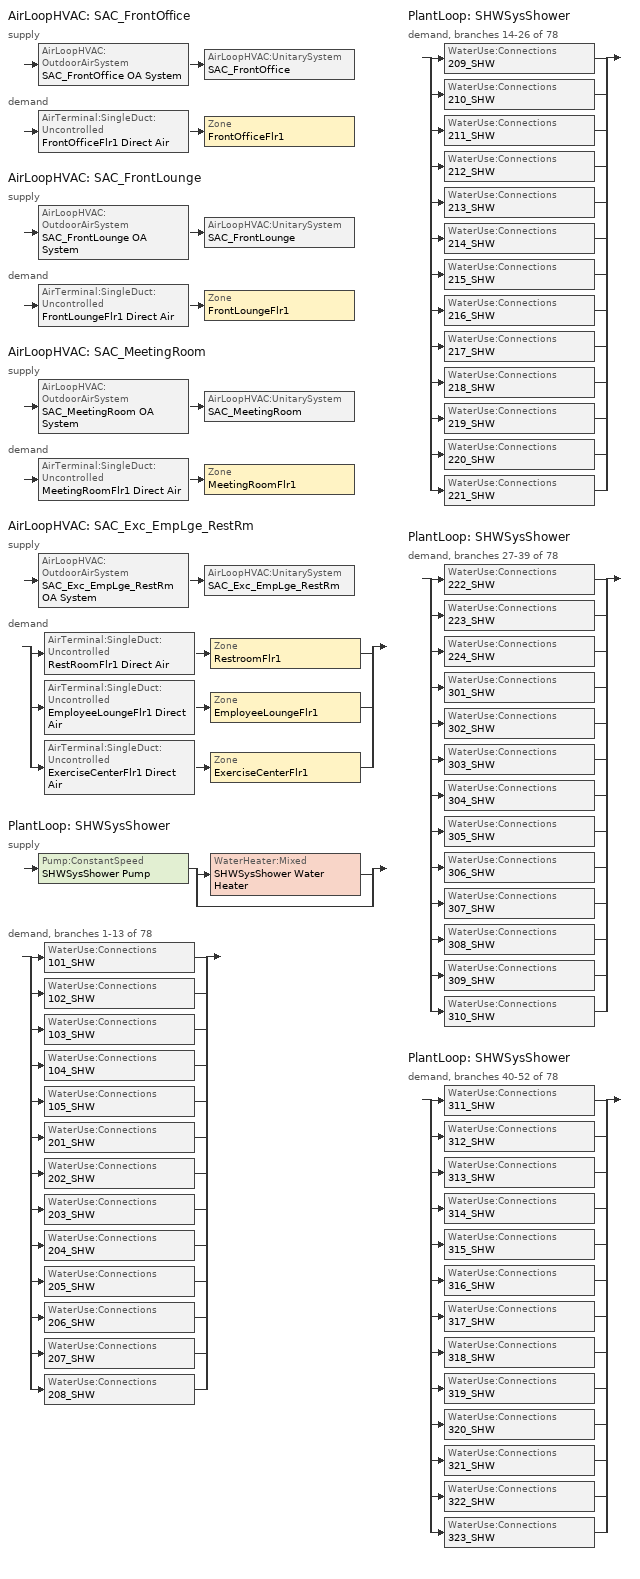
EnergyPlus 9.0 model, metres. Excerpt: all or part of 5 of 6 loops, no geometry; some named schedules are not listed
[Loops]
AirLoopHVAC 'SAC_FrontOffice'
 supply: AirLoopHVAC:OutdoorAirSystem 'SAC_FrontOffice OA System' > AirLoopHVAC:UnitarySystem 'SAC_FrontOffice'
 demand: AirTerminal:SingleDuct:Uncontrolled 'FrontOfficeFlr1 Direct Air' > Zone 'FrontOfficeFlr1'
AirLoopHVAC 'SAC_FrontLounge'
 supply: AirLoopHVAC:OutdoorAirSystem 'SAC_FrontLounge OA System' > AirLoopHVAC:UnitarySystem 'SAC_FrontLounge'
 demand: AirTerminal:SingleDuct:Uncontrolled 'FrontLoungeFlr1 Direct Air' > Zone 'FrontLoungeFlr1'
AirLoopHVAC 'SAC_MeetingRoom'
 supply: AirLoopHVAC:OutdoorAirSystem 'SAC_MeetingRoom OA System' > AirLoopHVAC:UnitarySystem 'SAC_MeetingRoom'
 demand: AirTerminal:SingleDuct:Uncontrolled 'MeetingRoomFlr1 Direct Air' > Zone 'MeetingRoomFlr1'
AirLoopHVAC 'SAC_Exc_EmpLge_RestRm'
 supply: AirLoopHVAC:OutdoorAirSystem 'SAC_Exc_EmpLge_RestRm OA System' > AirLoopHVAC:UnitarySystem 'SAC_Exc_EmpLge_RestRm'
 demand: split
  | AirTerminal:SingleDuct:Uncontrolled 'RestRoomFlr1 Direct Air' > Zone 'RestroomFlr1'
  | AirTerminal:SingleDuct:Uncontrolled 'EmployeeLoungeFlr1 Direct Air' > Zone 'EmployeeLoungeFlr1'
  | AirTerminal:SingleDuct:Uncontrolled 'ExerciseCenterFlr1 Direct Air' > Zone 'ExerciseCenterFlr1'
PlantLoop 'SHWSysShower'
 supply: Pump:ConstantSpeed 'SHWSysShower Pump' > split
  | WaterHeater:Mixed 'SHWSysShower Water Heater'
  | bypass
 demand, branches 1-13 of 78: split
  | WaterUse:Connections '101_SHW'
  | WaterUse:Connections '102_SHW'
  | WaterUse:Connections '103_SHW'
  | WaterUse:Connections '104_SHW'
  | WaterUse:Connections '105_SHW'
  | WaterUse:Connections '201_SHW'
  | WaterUse:Connections '202_SHW'
  | WaterUse:Connections '203_SHW'
  | WaterUse:Connections '204_SHW'
  | WaterUse:Connections '205_SHW'
  | WaterUse:Connections '206_SHW'
  | WaterUse:Connections '207_SHW'
  | WaterUse:Connections '208_SHW'
PlantLoop 'SHWSysShower'
 demand, branches 14-26 of 78: split
  | WaterUse:Connections '209_SHW'
  | WaterUse:Connections '210_SHW'
  | WaterUse:Connections '211_SHW'
  | WaterUse:Connections '212_SHW'
  | WaterUse:Connections '213_SHW'
  | WaterUse:Connections '214_SHW'
  | WaterUse:Connections '215_SHW'
  | WaterUse:Connections '216_SHW'
  | WaterUse:Connections '217_SHW'
  | WaterUse:Connections '218_SHW'
  | WaterUse:Connections '219_SHW'
  | WaterUse:Connections '220_SHW'
  | WaterUse:Connections '221_SHW'
PlantLoop 'SHWSysShower'
 demand, branches 27-39 of 78: split
  | WaterUse:Connections '222_SHW'
  | WaterUse:Connections '223_SHW'
  | WaterUse:Connections '224_SHW'
  | WaterUse:Connections '301_SHW'
  | WaterUse:Connections '302_SHW'
  | WaterUse:Connections '303_SHW'
  | WaterUse:Connections '304_SHW'
  | WaterUse:Connections '305_SHW'
  | WaterUse:Connections '306_SHW'
  | WaterUse:Connections '307_SHW'
  | WaterUse:Connections '308_SHW'
  | WaterUse:Connections '309_SHW'
  | WaterUse:Connections '310_SHW'
PlantLoop 'SHWSysShower'
 demand, branches 40-52 of 78: split
  | WaterUse:Connections '311_SHW'
  | WaterUse:Connections '312_SHW'
  | WaterUse:Connections '313_SHW'
  | WaterUse:Connections '314_SHW'
  | WaterUse:Connections '315_SHW'
  | WaterUse:Connections '316_SHW'
  | WaterUse:Connections '317_SHW'
  | WaterUse:Connections '318_SHW'
  | WaterUse:Connections '319_SHW'
  | WaterUse:Connections '320_SHW'
  | WaterUse:Connections '321_SHW'
  | WaterUse:Connections '322_SHW'
  | WaterUse:Connections '323_SHW'
[Sizing:Zone] Zone Cooling Design Supply Air Temperature Input Method=SupplyAirTemperature; Zone Cooling Design Supply Air Temperature {C}=14; Zone Heating Design Supply Air Temperature Input Method=SupplyAirTemperature; Zone Heating Design Supply Air Temperature {C}=50; Zone Cooling Design Supply Air Humidity Ratio {kgWater/kgDryAir}=0.008; Zone Heating Design Supply Air Humidity Ratio {kgWater/kgDryAir}=0.008; Cooling Design Air Flow Method=DesignDay; Cooling Design Air Flow Rate {m3/s}=0; Cooling Minimum Air Flow Fraction=0; Heating Design Air Flow Method=DesignDay; Heating Design Air Flow Rate {m3/s}=0; Heating Maximum Air Flow Fraction=0
Name | Design Specification Outdoor Air Object
FrontLoungeFlr1 | SZ DSOA FrontLoungeFlr1
RestroomFlr1 | SZ DSOA RestroomFlr1
MeetingRoomFlr1 | SZ DSOA MeetingRoomFlr1
EmployeeLoungeFlr1 | SZ DSOA EmployeeLoungeFlr1
ExerciseCenterFlr1 | SZ DSOA ExerciseCenterFlr1
FrontOfficeFlr1 | SZ DSOA FrontOfficeFlr1
[DesignSpecification:OutdoorAir] Outdoor Air Method=Flow/Area; Outdoor Air Flow per Person {m3/s-person}=0; Outdoor Air Flow per Zone {m3/s}=0
Name | Outdoor Air Flow per Zone Floor Area {m3/s-m2}
SZ DSOA FrontLoungeFlr1 | 0.00144724
SZ DSOA RestroomFlr1 | 0
SZ DSOA MeetingRoomFlr1; SZ DSOA EmployeeLoungeFlr1 | 0.00157419
SZ DSOA ExerciseCenterFlr1 | 0.00132029
SZ DSOA FrontOfficeFlr1 | 0.000431633
[Sizing:System] Type of Load to Size On=Sensible; Design Outdoor Air Flow Rate {m3/s}=autosize; Central Heating Maximum System Air Flow Ratio=1; Preheat Design Temperature {C}=7; Preheat Design Humidity Ratio {kgWater/kgDryAir}=0.008; Precool Design Temperature {C}=11; Precool Design Humidity Ratio {kgWater/kgDryAir}=0.008; Central Cooling Design Supply Air Temperature {C}=12; Central Heating Design Supply Air Temperature {C}=40; 100% Outdoor Air in Cooling=No; 100% Outdoor Air in Heating=No; Central Cooling Design Supply Air Humidity Ratio {kgWater/kgDryAir}=0.008; Central Heating Design Supply Air Humidity Ratio {kgWater/kgDryAir}=0.008; Cooling Supply Air Flow Rate Method=DesignDay; Cooling Supply Air Flow Rate {m3/s}=0; Heating Supply Air Flow Rate Method=DesignDay; Heating Supply Air Flow Rate {m3/s}=0; System Outdoor Air Method=ZoneSum; Zone Maximum Outdoor Air Fraction=1; Cooling Design Capacity Method=CoolingDesignCapacity; Cooling Design Capacity {W}=autosize; Heating Design Capacity Method=HeatingDesignCapacity; Heating Design Capacity {W}=autosize; Central Cooling Capacity Control Method=OnOff
Name | Type of Zone Sum to Use
SAC_FrontOffice | Coincident
SAC_FrontLounge; SAC_MeetingRoom; SAC_Exc_EmpLge_RestRm | NonCoincident
[Sizing:Plant]
SHWSysShower: Loop Type=Heating; Design Loop Exit Temperature {C}=60; Loop Design Temperature Difference {deltaC}=5
[ZoneControl:Thermostat] Control Type Schedule=COMPACT HVAC-ALWAYS 4; Control 1=CommonArea Thermostat Dual SP Control
Name | Zone or ZoneList
FrontLoungeFlr1 Thermostat | FrontLoungeFlr1
RestRoomFlr1 Thermostat | RestRoomFlr1
MeetingRoomFlr1 Thermostat | MeetingRoomFlr1
EmployeeLoungeFlr1 Thermostat | EmployeeLoungeFlr1
ExerciseCenterFlr1 Thermostat | ExerciseCenterFlr1
FrontOfficeFlr1 Thermostat | FrontOfficeFlr1
[ThermostatSetpoint:DualSetpoint]
CommonArea Thermostat Dual SP Control: Heating Setpoint Temperature Schedule=CommonArea_HtgSP_Sch; Cooling Setpoint Temperature Schedule=CommonArea_ClgSP_Sch
[AirTerminal:SingleDuct:Uncontrolled] Availability Schedule=COMPACT HVAC-ALWAYS 1; Maximum Air Flow Rate {m3/s}=autosize
FrontLoungeFlr1 Direct Air; RestRoomFlr1 Direct Air; MeetingRoomFlr1 Direct Air; EmployeeLoungeFlr1 Direct Air; ExerciseCenterFlr1 Direct Air; FrontOfficeFlr1 Direct Air
[Zone equipment]
FrontLoungeFlr1: FrontLoungeFlr1 Direct Air
RestRoomFlr1: RestRoomFlr1 Direct Air
MeetingRoomFlr1: MeetingRoomFlr1 Direct Air
EmployeeLoungeFlr1: EmployeeLoungeFlr1 Direct Air
ExerciseCenterFlr1: ExerciseCenterFlr1 Direct Air
FrontOfficeFlr1: FrontOfficeFlr1 Direct Air
[Fan:SystemModel]
SAC_FO_addAQ Supply Fan; SAC_MR_addAQ Supply Fan: AlwaysOn, AUTOSIZE, Discrete, 1, 622.5, 0.855, 1, AUTOSIZE, TotalEfficiencyAndPressure, 0.55575, 622.5, 1, 1, 1
SAC_FL_addAQ Supply Fan; SAC_EXC_addAQ Supply Fan: AlwaysOn, AUTOSIZE, Discrete, 1, 622.5, 0.865, 1, AUTOSIZE, TotalEfficiencyAndPressure, 0.56225, 622.5, 2, 0.66, 0.4, 1, 1
[Coil:Cooling:DX:MultiSpeed]
SAC_FrontOffice Cooling Coil: AlwaysOn, AirCooled, No, No, 10, 2, Electricity, 2, 4885.875, 0.6897, 4.11713, 0.276913, 0, SAC DX Cooling Coil Cap-FT, SAC DX Cooling Coil Cap-FF, SAC DX Cooling Coil EIR-FT, SAC DX Cooling Coil EIR-FF, SAC DX Cooling Coil PLF-FPLR, 0.2, 0.9, 9771.75, 0.6897, 4.11713, 0.41537, 0, SAC DX Cooling Coil Cap-FT, SAC DX Cooling Coil Cap-FF, SAC DX Cooling Coil EIR-FT, SAC DX Cooling Coil EIR-FF, SAC DX Cooling Coil PLF-FPLR, 0.2, 0.9
SAC_FrontLounge Cooling Coil: AlwaysOn, AirCooled, No, No, 10, 2, Electricity, 2, 12572.55, 0.67608, 3.79883, 0.67506, 0, SAC DX Cooling Coil Cap-FT, SAC DX Cooling Coil Cap-FF, SAC DX Cooling Coil EIR-FT, SAC DX Cooling Coil EIR-FF, SAC DX Cooling Coil PLF-FPLR, 0.2, 0.9, 25145.1, 0.67608, 3.79883, 1.01259, 0, SAC DX Cooling Coil Cap-FT, SAC DX Cooling Coil Cap-FF, SAC DX Cooling Coil EIR-FT, SAC DX Cooling Coil EIR-FF, SAC DX Cooling Coil PLF-FPLR, 0.2, 0.9
SAC_MeetingRoom Cooling Coil: AlwaysOn, AirCooled, No, No, 10, 2, Electricity, 2, 5638.915, 0.67608, 4.11713, 0.302773, 0, SAC DX Cooling Coil Cap-FT, SAC DX Cooling Coil Cap-FF, SAC DX Cooling Coil EIR-FT, SAC DX Cooling Coil EIR-FF, SAC DX Cooling Coil PLF-FPLR, 0.2, 0.9, 11277.83, 0.67608, 4.11713, 0.45416, 0, SAC DX Cooling Coil Cap-FT, SAC DX Cooling Coil Cap-FF, SAC DX Cooling Coil EIR-FT, SAC DX Cooling Coil EIR-FF, SAC DX Cooling Coil PLF-FPLR, 0.2, 0.9
SAC_Exc_EmpLge_RestRm Cooling Coil: AlwaysOn, AirCooled, No, No, 10, 2, Electricity, 2, 10889.76, 0.72236, 3.79883, 0.6951, 0, SAC DX Cooling Coil Cap-FT, SAC DX Cooling Coil Cap-FF, SAC DX Cooling Coil EIR-FT, SAC DX Cooling Coil EIR-FF, SAC DX Cooling Coil PLF-FPLR, 0.2, 0.9, 21779.52, 0.72236, 3.79883, 1.04265, 0, SAC DX Cooling Coil Cap-FT, SAC DX Cooling Coil Cap-FF, SAC DX Cooling Coil EIR-FT, SAC DX Cooling Coil EIR-FF, SAC DX Cooling Coil PLF-FPLR, 0.2, 0.9
[Coil:Heating:Fuel] Availability Schedule=AlwaysOn; Fuel Type=NaturalGas; Burner Efficiency=0.8; Nominal Capacity {W}=autosize; Parasitic Electric Load {W}=0; Part Load Fraction Correlation Curve=SAC Heating Coil PLF-FPLR; Parasitic Fuel Load {W}=0
SAC_FrontOffice Heating Coil; SAC_FrontLounge Heating Coil; SAC_MeetingRoom Heating Coil; SAC_Exc_EmpLge_RestRm Heating Coil
[AirLoopHVAC:UnitarySystem] Control Type=Load; Dehumidification Control Type=None; Availability Schedule=COMPACT HVAC-ALWAYS 1; Fan Placement=BlowThrough; DX Heating Coil Sizing Ratio=1; Use DOAS DX Cooling Coil=No; Minimum Supply Air Temperature {C}=2; Latent Load Control=SensibleOnlyLoadControl; Cooling Supply Air Flow Rate Method=SupplyAirFlowRate; Cooling Supply Air Flow Rate {m3/s}=AUTOSIZE; Heating Supply Air Flow Rate Method=SupplyAirFlowRate; Heating Supply Air Flow Rate {m3/s}=AUTOSIZE; No Load Supply Air Flow Rate Method=SupplyAirFlowRate; No Load Supply Air Flow Rate {m3/s}=AUTOSIZE; Maximum Supply Air Temperature {C}=AUTOSIZE
Name | Controlling Zone or Thermostat Location | Supply Fan | Supply Air Fan Operating Mode Schedule | Heating Coil | Cooling Coil | Design Specification Multispeed Object
SAC_FrontOffice | FrontOfficeFlr1 | SAC_FO_addAQ Supply Fan | COMPACT HVAC-ALWAYS 1 | SAC_FrontOffice Heating Coil | SAC_FrontOffice Cooling Coil | SAC_FO_Unitary_Package_DX_Perf
SAC_FrontLounge | FrontLoungeFlr1 | SAC_FL_addAQ Supply Fan | COMPACT HVAC-ALWAYS 1 | SAC_FrontLounge Heating Coil | SAC_FrontLounge Cooling Coil | SAC_FL_Unitary_Package_DX_Perf
SAC_MeetingRoom | MeetingRoomFlr1 | SAC_MR_addAQ Supply Fan | Off During Unoccupied Period | SAC_MeetingRoom Heating Coil | SAC_MeetingRoom Cooling Coil | SAC_MR_Unitary_Package_DX_Perf
SAC_Exc_EmpLge_RestRm | ExerciseCenterFlr1 | SAC_EXC_addAQ Supply Fan | COMPACT HVAC-ALWAYS 1 | SAC_Exc_EmpLge_RestRm Heating Coil | SAC_Exc_EmpLge_RestRm Cooling Coil | SAC_EXC_Unitary_Package_DX_Perf
[UnitarySystemPerformance:Multispeed]
SAC_FO_Unitary_Package_DX_Perf; SAC_MR_Unitary_Package_DX_Perf: 2, 2, No, 1, 1, 1, 1, 1
SAC_FL_Unitary_Package_DX_Perf; SAC_EXC_Unitary_Package_DX_Perf: 2, 2, No, 0.66, 1, 0.66, 1, 1
[Controller:OutdoorAir] Minimum Outdoor Air Flow Rate {m3/s}=autosize; Maximum Outdoor Air Flow Rate {m3/s}=autosize; Economizer Control Type=NoEconomizer; Economizer Control Action Type=ModulateFlow; Lockout Type=LockoutWithHeating; Minimum Limit Type=FixedMinimum; Minimum Outdoor Air Schedule=MinOA_MotorizedDamper_Sched; Maximum Fraction of Outdoor Air Schedule=SZ_system_OA_Max_Frac_SCH
SAC_FrontOffice OA Controller; SAC_FrontLounge OA Controller; SAC_MeetingRoom OA Controller; SAC_Exc_EmpLge_RestRm OA Controller
[AirLoopHVAC] Design Supply Air Flow Rate {m3/s}=autosize
SAC_FrontOffice; SAC_FrontLounge; SAC_MeetingRoom; SAC_Exc_EmpLge_RestRm
[Pump:ConstantSpeed]
SHWSysShower Pump: Design Flow Rate {m3/s}=AUTOSIZE; Design Pump Head {Pa}=29891; Design Power Consumption {W}=AUTOSIZE; Motor Efficiency=0.85; Fraction of Motor Inefficiencies to Fluid Stream=0; Pump Control Type=Intermittent
[WaterHeater:Mixed]
SHWSysShower Water Heater: Tank Volume {m3}=1.135624; Setpoint Temperature Schedule=SHWSysShower Water Heater Setpoint Temperature Schedule; Deadband Temperature Difference {deltaC}=2; Maximum Temperature Limit {C}=82.2222; Heater Control Type=Cycle; Heater Maximum Capacity {W}=87921.32; Heater Fuel Type=NATURALGAS; Heater Thermal Efficiency=0.803989; Off Cycle Parasitic Fuel Consumption Rate {W}=7231.83; Off Cycle Parasitic Fuel Type=NATURALGAS; Off Cycle Parasitic Heat Fraction to Tank=0.8; On Cycle Parasitic Fuel Consumption Rate {W}=7231.83; On Cycle Parasitic Fuel Type=NATURALGAS; Ambient Temperature Indicator=zone; Ambient Temperature Zone=MECHANICALROOMFLR1; Off Cycle Loss Coefficient to Ambient Temperature {W/K}=11.2541; On Cycle Loss Coefficient to Ambient Temperature {W/K}=11.2541; Use Side Effectiveness=1; Source Side Effectiveness=1; Use Side Design Flow Rate {m3/s}=AUTOSIZE; Source Side Design Flow Rate {m3/s}=AUTOSIZE; Indirect Water Heating Recovery Time {hr}=1.5
[PlantLoop]
SHWSysShower: Fluid Type=WATER; Plant Equipment Operation Scheme=SHWSysShower Loop Operation Scheme List; Maximum Loop Temperature {C}=60; Minimum Loop Temperature {C}=10; Maximum Loop Flow Rate {m3/s}=AUTOSIZE; Minimum Loop Flow Rate {m3/s}=0; Plant Loop Volume {m3}=AUTOSIZE; Load Distribution Scheme=Optimal
[PlantEquipmentList]
SHWSysShower Equipment List: SHWSysShower Water Heater
[PlantEquipmentOperation:HeatingLoad]
SHWSysShower Operation Scheme: Load Range 1 Lower Limit {W}=0; Load Range 1 Upper Limit {W}=1000000000000000; Range 1 Equipment List=SHWSysShower Equipment List
[PlantEquipmentOperationSchemes]
SHWSysShower Loop Operation Scheme List: Control Scheme 1=SHWSysShower Operation Scheme; Control Scheme 1 Schedule=PlantOnSched
[SetpointManager:Scheduled]
SHWSysShower Loop Setpoint Manager: Control Variable=Temperature; Schedule=SHWSysShower-Loop-Temp-Schedule; Setpoint Node or NodeList=SHWSysShower Supply Outlet Node
[SetpointManager:SingleZone:Heating] Control Variable=Temperature; Minimum Supply Air Temperature {C}=13; Maximum Supply Air Temperature {C}=45
Name | Control Zone | Setpoint Node or NodeList
SAC_FrontOffice Supply Air Temp Manager - Htg | FrontOfficeFlr1 | FrontOfficeFlr1 Zone Equip Inlet
SAC_FrontLounge Supply Air Temp Manager - Htg | FrontLoungeFlr1 | FrontLoungeFlr1 Zone Equip Inlet
SAC_MeetingRoom Supply Air Temp Manager - Htg | MeetingRoomFlr1 | MeetingRoomFlr1 Zone Equip Inlet
SAC_Exc_EmpLge_RestRm Supply Air Temp Manager - Htg | ExerciseCenterFlr1 | ExerciseCenterFlr1 Zone Equip Inlet
[SetpointManager:SingleZone:Cooling] Control Variable=Temperature; Minimum Supply Air Temperature {C}=13; Maximum Supply Air Temperature {C}=45
Name | Control Zone | Setpoint Node or NodeList
SAC_FrontOffice Supply Air Temp Manager - Clg | FrontOfficeFlr1 | SAC_FrontOffice Air Loop Outlet
SAC_FrontLounge Supply Air Temp Manager - Clg | FrontLoungeFlr1 | SAC_FrontLounge Air Loop Outlet
SAC_MeetingRoom Supply Air Temp Manager - Clg | MeetingRoomFlr1 | SAC_MeetingRoom Air Loop Outlet
SAC_Exc_EmpLge_RestRm Supply Air Temp Manager - Clg | ExerciseCenterFlr1 | SAC_Exc_EmpLge_RestRm Air Loop Outlet
[SetpointManager:MixedAir] Control Variable=Temperature
Name | Setpoint Node or NodeList
SAC_FrontOffice Outdoor Air Temp Manager | SAC_FrontOffice Mixed Air Outlet
SAC_FrontLounge Outdoor Air Temp Manager | SAC_FrontLounge Mixed Air Outlet
SAC_MeetingRoom Outdoor Air Temp Manager | SAC_MeetingRoom Mixed Air Outlet
SAC_Exc_EmpLge_RestRm Outdoor Air Temp Manager | SAC_Exc_EmpLge_RestRm Mixed Air Outlet
SAC_FrontOffice Htg Temp Manager | SAC_FrontOffice Heating Coil Outlet
SAC_FrontLounge Htg Temp Manager | SAC_FrontLounge Heating Coil Outlet
SAC_MeetingRoom Htg Temp Manager | SAC_MeetingRoom Heating Coil Outlet
SAC_Exc_EmpLge_RestRm Htg Temp Manager | SAC_Exc_EmpLge_RestRm Heating Coil Outlet
[WaterUse:Equipment] Peak Flow Rate {m3/s}=2.337e-06; Target Temperature Schedule=SHW Shower Temp Sched; Sensible Fraction Schedule=SHW Sensible fract sched; Latent Fraction Schedule=SHW Latent fract sched
Name | Flow Rate Fraction Schedule | Zone
101_SHW | AlwaysOff | GuestRoom101
102_SHW | AlwaysOff | GuestRoom102
103_SHW | GuestRoom_SHW_Sch | GuestRoom103
104_SHW | GuestRoom_SHW_Sch | GuestRoom104
105_SHW | GuestRoom_SHW_Sch | GuestRoom105
201_SHW | AlwaysOff | GuestRoom201
202_SHW; 203_SHW; 204_SHW; 205_SHW | GuestRoom_SHW_Sch | GuestRoom202_205
206_SHW; 207_SHW; 208_SHW | GuestRoom_SHW_Sch | GuestRoom206_208
209_SHW; 210_SHW; 211_SHW; 212_SHW | GuestRoom_SHW_Sch | GuestRoom209_212
213_SHW | GuestRoom_SHW_Sch | GuestRoom213
214_SHW | GuestRoom_SHW_Sch | GuestRoom214
215_SHW; 216_SHW; 217_SHW; 218_SHW | AlwaysOff | GuestRoom215_218
219_SHW | GuestRoom_SHW_Sch | GuestRoom219
220_SHW; 221_SHW; 222_SHW; 223_SHW | GuestRoom_SHW_Sch | GuestRoom220_223
224_SHW | GuestRoom_SHW_Sch | GuestRoom224
301_SHW | AlwaysOff | GuestRoom301
302_SHW; 303_SHW; 304_SHW; 305_SHW | AlwaysOff | GuestRoom302_305
306_SHW; 307_SHW; 308_SHW | AlwaysOff | GuestRoom306_308
309_SHW; 310_SHW; 311_SHW; 312_SHW | GuestRoom_SHW_Sch | GuestRoom309_312
313_SHW | AlwaysOff | GuestRoom313
314_SHW | GuestRoom_SHW_Sch | GuestRoom314
315_SHW; 316_SHW; 317_SHW; 318_SHW | GuestRoom_SHW_Sch | GuestRoom315_318
319_SHW | AlwaysOff | GuestRoom319
320_SHW; 321_SHW; 322_SHW; 323_SHW | GuestRoom_SHW_Sch | GuestRoom320_323
[WaterUse:Connections]
Name | Water Use Equipment 1
101_SHW | 101_SHW
102_SHW | 102_SHW
103_SHW | 103_SHW
104_SHW | 104_SHW
105_SHW | 105_SHW
201_SHW | 201_SHW
202_SHW | 202_SHW
203_SHW | 203_SHW
204_SHW | 204_SHW
205_SHW | 205_SHW
206_SHW | 206_SHW
207_SHW | 207_SHW
208_SHW | 208_SHW
209_SHW | 209_SHW
210_SHW | 210_SHW
211_SHW | 211_SHW
212_SHW | 212_SHW
213_SHW | 213_SHW
214_SHW | 214_SHW
215_SHW | 215_SHW
216_SHW | 216_SHW
217_SHW | 217_SHW
218_SHW | 218_SHW
219_SHW | 219_SHW
220_SHW | 220_SHW
221_SHW | 221_SHW
222_SHW | 222_SHW
223_SHW | 223_SHW
224_SHW | 224_SHW
301_SHW | 301_SHW
302_SHW | 302_SHW
303_SHW | 303_SHW
304_SHW | 304_SHW
305_SHW | 305_SHW
306_SHW | 306_SHW
307_SHW | 307_SHW
308_SHW | 308_SHW
309_SHW | 309_SHW
310_SHW | 310_SHW
311_SHW | 311_SHW
312_SHW | 312_SHW
313_SHW | 313_SHW
314_SHW | 314_SHW
315_SHW | 315_SHW
316_SHW | 316_SHW
317_SHW | 317_SHW
318_SHW | 318_SHW
319_SHW | 319_SHW
320_SHW | 320_SHW
321_SHW | 321_SHW
322_SHW | 322_SHW
323_SHW | 323_SHW
[Schedule:Compact]
AlwaysOn; COMPACT HVAC-ALWAYS 1; PlantOnSched; MinOA_MotorizedDamper_Sched: Through: 12/31, For: AllDays, Until: 24:00, 1
AlwaysOff: Through: 12/31, For: AllDays, Until: 24:00, 0
COMPACT HVAC-ALWAYS 4: Through: 12/31, For: AllDays, Until: 24:00, 4
Off During Unoccupied Period: Through: 12/31, For: AllDays, Until: 8:00, 0, Until: 18:00, 1, Until: 24:00, 0
SHWSysShower-Loop-Temp-Schedule; SHWSysShower Water Heater Setpoint Temperature Schedule; SHW Shower Temp Sched: Through: 12/31, For: AllDays, Until: 24:00, 60
SHW Latent fract sched: Through: 12/31, For: AllDays, Until: 24:00, 0.05
SHW Sensible fract sched: Through: 12/31, For: AllDays, Until: 24:00, 0.2
[Schedule:Constant]
SZ_system_OA_Max_Frac_SCH: Fraction, 0.7
[Curve:Quadratic]
Name | Coefficient1 Constant | Coefficient2 x | Coefficient3 x**2 | Minimum Value of x | Maximum Value of x
SAC DX Cooling Coil Cap-FF | 0.8 | 0.2 | 0 | 0.5 | 1.5
SAC DX Cooling Coil EIR-FF | 1.1552 | -0.1808 | 0.0256 | 0.5 | 1.5
SAC DX Cooling Coil PLF-FPLR | 0.85 | 0.15 | 0 | 0 | 1
[Curve:Cubic]
SAC Heating Coil PLF-FPLR: Coefficient1 Constant=0.8; Coefficient2 x=0.2; Coefficient3 x**2=0; Coefficient4 x**3=0; Minimum Value of x=0; Maximum Value of x=1
[Curve:Biquadratic] Minimum Value of x=12.77778; Maximum Value of x=23.88889; Minimum Value of y=23.88889; Maximum Value of y=46.11111
Name | Coefficient1 Constant | Coefficient2 x | Coefficient3 x**2 | Coefficient4 y | Coefficient5 y**2 | Coefficient6 x*y
SAC DX Cooling Coil Cap-FT | 0.942588 | 0.00954335 | 0.00068377 | -0.0110427 | 5.249e-06 | -9.72e-06
SAC DX Cooling Coil EIR-FT | 0.342414 | 0.034885 | -0.0006237 | 0.00497722 | 0.000437951 | -0.000728028
